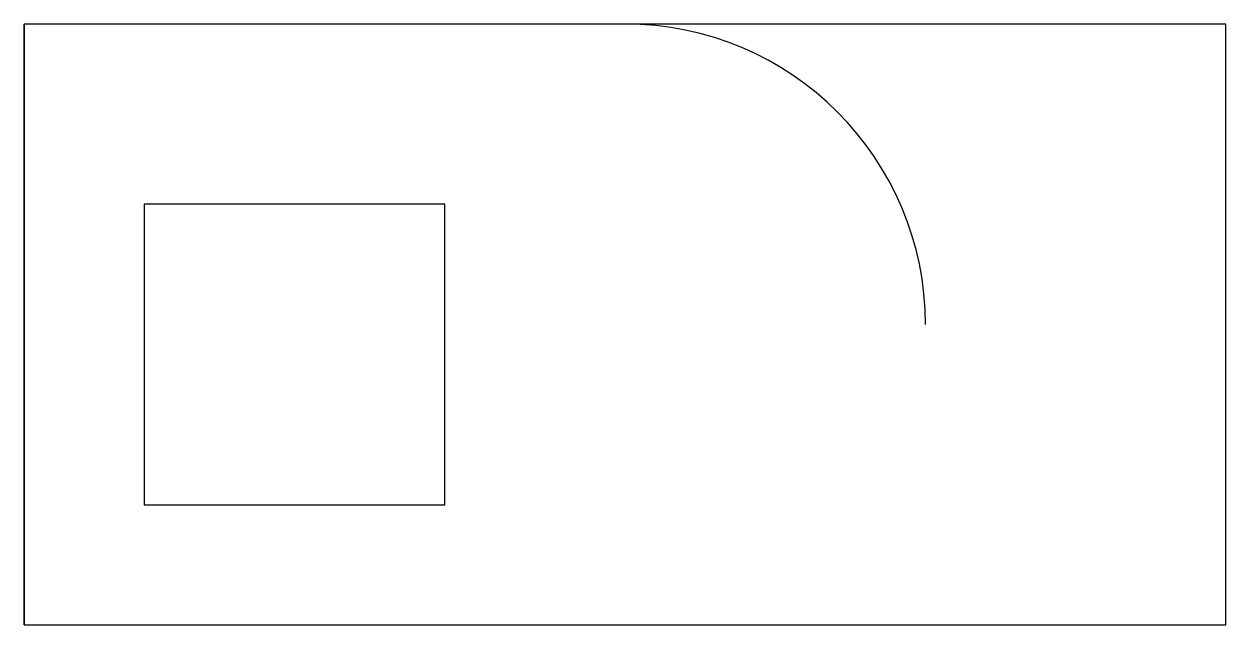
# Model space of a CAD drawing. Header units: metres. Extents: x 0 to 20, y 0 to 10.
import ezdxf

# ---------------------------------------------------------------- set-up
doc = ezdxf.new("R2010")
doc.units = ezdxf.units.M

msp = doc.modelspace()

# ---------------------------------------------------------------- linework, layer by layer
at = {"layer": 'AXIS'}
for q in [(0, 10), (20, 0)]:
    msp.add_line((0, 0), q, dxfattribs=at)
at = {"layer": 'CURVE'}
msp.add_arc((10, 5), 5, 0, 90, dxfattribs=at)
at = {"layer": 'FLOOR'}
msp.add_lwpolyline([(2, 2), (7, 2), (7, 7), (2, 7)], close=True, dxfattribs=at)
at = {"layer": 'WALL'}
msp.add_lwpolyline([(0, 0), (20, 0), (20, 10), (0, 10)], close=True, dxfattribs=at)

doc.saveas('drawing.dxf')
